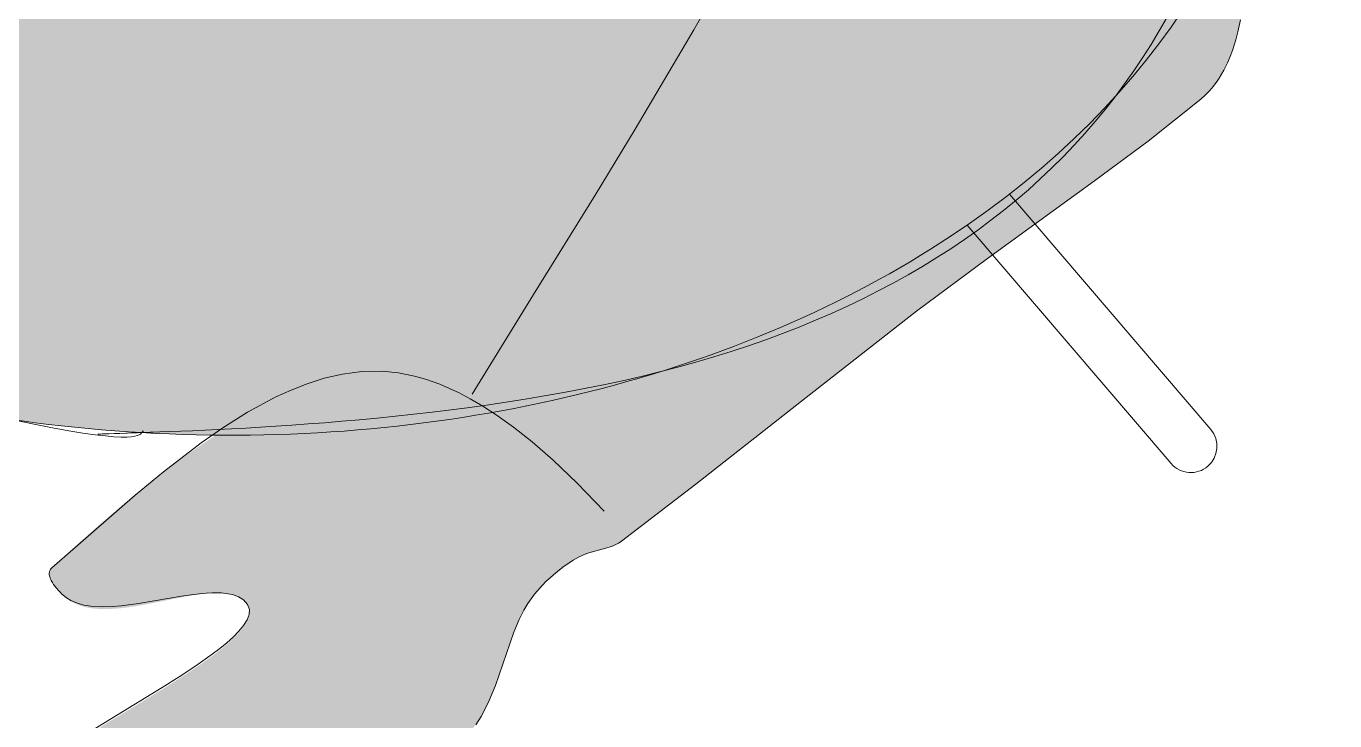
# Model space of a CAD drawing. Header units: millimetres. Extents: x 77031 to 80127, y -3300 to -507.
# Drawn here: x 78653.6 to 78955.8, y -1176 to -1015.6 of the extents above; entities that cross this region are included whole.
import ezdxf

# ---------------------------------------------------------------- set-up
doc = ezdxf.new("R2010")
doc.units = ezdxf.units.MM
doc.header["$MEASUREMENT"] = 0
for name, color, linetype, lineweight in [('FURN-FREE', 1, 'Continuous', 0), ('PRES-FILL', 7, 'Continuous', 0), ('PRES-PEOP', 42, 'Continuous', 0)]:
    doc.layers.add(name, color=color, linetype=linetype, lineweight=lineweight)

# ---------------------------------------------------------------- blocks, each defined once
blk = doc.blocks.new('ANT_1')
at = {"color": 0, "linetype": 'ByBlock', "lineweight": -2}
for p, q in [((200.5110000000132, -183.8859999999918), (249.0679999999993, -236.397999999997)), ((191.070000000007, -191.3759999999966), (240.2560000000085, -244.5679999999966)), ((248.7310000000143, -244.8739999999959), (248.7309999999998, -244.884999999997))]:
    blk.add_line(p, q, dxfattribs=at)
at = {"color": 0, "linetype": 'ByBlock', "lineweight": -2, "extrusion": (0, 0, -1)}
for centre, radius, start, end in [((-244.6581340468256, -240.4625302021193), 6.000000000000006, 137.325825, 227.2958666666667), ((-244.6504633875156, -240.4851204502527), 6.000000000000004, 227.1111666666667, 317.2096027777778)]:
    blk.add_arc(centre, radius, start, end, dxfattribs=at)
for centre, major_axis, ratio, start_param, end_param in [((5.602729983103927, -66.64335468205263), (-249.9564442699204, 4.666472751250897), 0.7200000000000004, 4.7115489922008, 6.283185307179586), ((6.022656809946056, -66.65119433995824), (-253.4356479310827, 4.731426504006852), 0.7101157289572856, 3.141592653589793, 4.71322896856858)]:
    blk.add_ellipse(centre, major_axis=major_axis, ratio=ratio, start_param=start_param, end_param=end_param, dxfattribs=at)
blk = doc.blocks.new('*U8')
h = blk.add_hatch(color=7)
edge = h.paths.add_edge_path()
edge.add_arc((-189.5230698579498, 3.894953851107857), 436.8134136936625, 323.9445916666667, 358.8295111111111)
edge.add_line((247.1991972945702, -5.028036447503837), (248.1122242495871, -5.046691238007043))
edge.add_arc((-201.1721346928384, -2.019808004086372), 449.2945550665205, 359.6139972222223, 394.4989166666667)
edge.add_ellipse((178.438176232969, 231.5083815634425), major_axis=(-9.330090363337066, 20.94804797271574), ratio=0.923917886615076, start_angle=1.272221872585407e-14, end_angle=89.06783611111112)
edge.add_line((158.9346738031754, 223.2300806680287), (158.9509580197946, 223.2407149623905))
edge.add_arc((-738.9849474954876, -123.8838094883686), 962.696383024639, 18.352088268259195, 21.135530555555476, ccw=False)
edge.add_line((174.7483423471526, 179.2264030120568), (174.8475005683345, 179.2592964940268))
edge.add_line((174.8475005683345, 179.2592964940268), (174.7632560480902, 179.1814415873669))
edge.add_arc((-738.9849474954876, -123.8838094883686), 962.696383024639, 12.01740000000001, 18.349268978559394, ccw=False)
edge.add_line((202.6133815910016, 76.55798393368605), (202.613385594364, 76.55796512744564))
edge.add_ellipse((185.3627297544026, 78.62026789307129), major_axis=(-11.42001704835106, 18.85645010637373), ratio=0.7101413615132938, start_angle=130.3415222222222, end_angle=240.9620472222222, ccw=False)
edge.add_line((182.5489720905694, 60.23238496080739), (182.7609163116608, 60.28017894514778))
edge.add_ellipse((-70.28633080801183, 3.22126388597826), major_axis=(259.9547020407177, -4.853131661300898), ratio=0.9615384615384603, start_angle=14.30533888888888, end_angle=36.56680948074337)
edge.add_line((141.2796922553707, 148.2373896328063), (141.2795005683292, 148.2372964940296))
edge.add_line((141.2795005683292, 148.2372964940296), (141.2796552746972, 148.2374394665385))
edge.add_ellipse((-70.28633080801183, 3.22126388597826), major_axis=(259.9547020407177, -4.853131661300898), ratio=0.9615384615384603, start_angle=36.56682350138795, end_angle=90)
edge.add_line((-65.61985805676022, 253.1777081558976), (-65.61938136247136, 253.1770107808406))
edge.add_ellipse((-70.28585411372342, 3.220566510935896), major_axis=(-4.666472751250939, -249.9564442699204), ratio=0.7200000000000003, start_angle=180, end_angle=270.0477989558357)
edge.add_line((-250.2583243620504, 6.371899793577377), (-250.2582958129372, 6.373381804273539))
edge.add_line((-250.2582958129326, 6.37338180426741), (-250.2583502784353, 6.370465271524154))
edge.add_line((-250.2583502784306, 6.370465271527914), (-250.2583243620471, 6.371899793584845))
edge.add_ellipse((-70.29369377162948, 2.800639684093767), major_axis=(-4.731426504006894, -253.4356479310827), ratio=0.7101157289572855, start_angle=269.9522072734702, end_angle=360)
edge.add_line((-75.0251202756358, -250.6350082470017), (-75.02560038452111, -250.6345009173237))
edge.add_ellipse((-70.35912763326951, -0.6780566474044463), major_axis=(259.9547020407177, -4.853131661300898), ratio=0.9615384615384603, start_angle=270, end_angle=346.0807666666667)
edge.add_line((180.8396707460952, -65.5166733845399), (182.3148174292255, -65.89743086454109))
edge.add_ellipse((185.5519017692218, -84.89032965885417), major_axis=(-12.11588146826803, -18.41705503726557), ratio=0.7751110379519798, start_angle=119.0379527777778, end_angle=230.2780611111111, ccw=False)
edge.add_line((203.9136546580635, -84.16156648722244), (203.9136485167455, -84.16158838126285))
edge.add_arc((-731.6230369943639, 178.2582157786674), 971.6445047199426, 335.213116897576, 344.3310916666666, ccw=False)
edge.add_line((150.507241983214, -229.0981570245494), (150.5065005683309, -229.1007035059738))
edge.add_line((150.5065005683309, -229.1007035059738), (150.5061343833809, -229.1005555235752))
edge.add_line((150.5061343833809, -229.1005555235752), (150.5055005683334, -229.0987035059661))
edge.add_line((150.5055005683334, -229.0987035059661), (150.5383184758289, -228.991420954495))
edge.add_ellipse((169.6711985432867, -238.089789751888), major_axis=(19.0190367966044, -9.336634261293675), ratio=0.7660621444968635, start_angle=180.9321638888889, end_angle=270)
edge.add_line((162.5187564786906, -252.6595538665424), (163.6179454810863, -253.1991566765646))
at = {"color": 0}
blk.add_rational_spline([(163.6179454810922, -253.1991566765646), (244.3956380618752, -142.2440036543121), (247.1991972945757, -5.028036447503837), (247.6557107720782, -5.03736384275544), (248.1122242495871, -5.046691238007043), (249.0632559276278, 136.1162228152389), (169.1080861778337, 252.4564290877024), (150.0661567962538, 243.9753090432933), (158.9346738031686, 223.2300806680287), (158.9428159114855, 223.2353978152096), (158.9509580197946, 223.2407149623905), (167.3843117158985, 201.4254568799224), (174.7483423471572, 179.2264030120568), (174.7979214577431, 179.2428497530636), (174.8475005683345, 179.2592964940268), (174.8053783082119, 179.2203690407041), (174.7632560480902, 179.1814415873669), (191.5264878288363, 128.6399398122012), (202.6133815910043, 76.55798393368605), (202.6133835926826, 76.55797453055857), (202.613385594364, 76.55796512744564), (207.6479790385406, 47.05271919768711), (182.5489720905612, 60.23238496080739), (182.6549442011146, 60.25628195298486), (182.7609163116608, 60.28017894514778), (171.0129643532623, 108.169977247002), (141.2796922553753, 148.2373896328063), (141.27959641185, 148.2373430634179), (141.2795005683292, 148.2372964940296), (141.2795779215135, 148.237367980284), (141.2796552746972, 148.2374394665385), (65.21804999950791, 250.7350764623698), (-65.61985805676113, 253.1777081558976), (-65.61961970961556, 253.1773594683618), (-65.61938136247136, 253.1770107808406), (-245.7382225845445, 256.5396752922534), (-250.2583243620475, 6.37189979357936), (-250.2583100890331, 6.372640798945213), (-250.2582958129374, 6.37338180426741), (-250.2583230456842, 6.371923537910334), (-250.2583502784353, 6.370465271524154), (-250.2583373217212, 6.371182532559033), (-250.2583243620475, 6.37189979357936), (-255.1439419148403, -247.2723441011622), (-75.02512027563625, -250.6350082470017), (-75.02536033007846, -250.6347545821627), (-75.02560038452111, -250.6345009173237), (128.3684962364846, -254.4316945140745), (180.8396707460929, -65.51667338452535), (181.5772440876603, -65.70705212453322), (182.3148174292255, -65.89743086454109), (209.2685806552313, -53.96520079176116), (203.9136546580639, -84.16156648722244), (203.9136515874047, -84.16157743423537), (203.9136485167455, -84.16158838126285), (182.9888989878027, -158.7591245014191), (150.5072419832272, -229.0981570245494), (150.5068712757725, -229.0994302652543), (150.5065005683309, -229.1007035059738), (150.5063174758557, -229.1006295147672), (150.5061343833809, -229.1005555235752), (150.5058174758569, -229.0996295147634), (150.5055005683334, -229.0987035059661), (150.5219095220809, -229.0450622302305), (150.5383184758289, -228.991420954495), (143.8066565910931, -243.4735979856341), (162.518756478697, -252.659553866557), (163.0683509798882, -252.929355271539), (163.6179454810922, -253.1991566765646)], [1, 0.954018458761833, 1, 1, 1, 0.954018458761833, 1, 0.7128353987122346, 1, 1, 1, 0.9997050096312174, 1, 1, 1, 1, 1, 0.9984737766805626, 1, 1, 1, 0.5691322564512941, 1, 1, 1, 0.9811892478442809, 1, 1, 1, 1, 1, 0.8932412642455915, 1, 1, 1, 0.7068117680607829, 1, 0.9999999999957255, 1, 1, 1, 0.999999999995883, 1, 0.7068118065158087, 1, 1, 1, 0.7875766260787885, 1, 1, 1, 0.5646781698281227, 1, 1, 1, 0.9968360298930732, 1, 1, 1, 1, 1, 1, 1, 1, 1, 0.7128353987122346, 1, 1, 1], degree=2, knots=[0, 0, 0, 0.03448275862068965, 0.03448275862068965, 0.06896551724137931, 0.06896551724137931, 0.1034482758620689, 0.1034482758620689, 0.1379310344827586, 0.1379310344827586, 0.1724137931034482, 0.1724137931034482, 0.2068965517241378, 0.2068965517241378, 0.2241379310344826, 0.2241379310344826, 0.2413793103448275, 0.2413793103448275, 0.2758620689655172, 0.2758620689655172, 0.3103448275862069, 0.3103448275862069, 0.3448275862068964, 0.3448275862068964, 0.3793103448275861, 0.3793103448275861, 0.4137931034482755, 0.4137931034482755, 0.4310344827586206, 0.4310344827586206, 0.4482758620689654, 0.4482758620689654, 0.4827586206896549, 0.4827586206896549, 0.5172413793103448, 0.5172413793103448, 0.5517241379310345, 0.5517241379310345, 0.5862068965517239, 0.5862068965517239, 0.6206896551724138, 0.6206896551724138, 0.6551724137931033, 0.6551724137931033, 0.6896551724137929, 0.6896551724137929, 0.7241379310344825, 0.7241379310344825, 0.7586206896551724, 0.7586206896551724, 0.7931034482758622, 0.7931034482758622, 0.8275862068965517, 0.8275862068965517, 0.8620689655172412, 0.8620689655172412, 0.8965517241379309, 0.8965517241379309, 0.9051724137931034, 0.9051724137931034, 0.9137931034482757, 0.9137931034482757, 0.9224137931034483, 0.9224137931034483, 0.9310344827586206, 0.9310344827586206, 0.9655172413793103, 0.9655172413793103, 1, 1, 1], dxfattribs=at)
at = {"color": 0, "linetype": 'Continuous', "lineweight": 0, "rotation": 270}
blk.add_blockref('ANT_1', (-3.64249943167124, 8.823296494039823), dxfattribs=at)
blk = doc.blocks.new('SERIES 7_1')
at = {"color": 0, "linetype": 'Continuous', "lineweight": 0, "rotation": 89.99999999999997}
blk.add_blockref('*U8', (-5.046691238021594, -248.1122242495944), dxfattribs=at)
blk = doc.blocks.new('*U31')
at = {"layer": 'PRES-FILL', "linetype": 'ByBlock', "lineweight": -2, "extrusion": (0, 0, -1)}
h = blk.add_hatch(color=0, dxfattribs=at)
edge = h.paths.add_edge_path(flags=16)
edge.add_spline(control_points=[(87.07831214768521, -291.0744552105898), (88.89239608467324, -288.4548494400951), (89.3868450083537, -283.2889002702723), (89.49025166836509, -277.403629799308)], knot_values=[0, 0, 0, 0, 1, 1, 1, 1], degree=3, periodic=0)
edge.add_spline(control_points=[(89.49025166836509, -277.403629799308), (94.07544578356465, -264.2978469137597), (102.2647964179196, -248.1244687475628), (94.97166972405103, -247.5728208029323), (87.95137615259591, -247.0418098000373), (89.72454525633657, -264.0690811901804), (89.49025166836509, -277.403629799308)], knot_values=[0, 0, 0, 0, 0.5095306753181346, 0.5095306753181346, 0.5095306753181346, 1, 1, 1, 1], degree=3, periodic=0)
edge.add_spline(control_points=[(89.49025166836509, -277.403629799308), (87.52906642853486, -283.0092524418214), (86.22724547801045, -288.0536722698598), (87.07831214768521, -291.0744552105898)], knot_values=[0, 0, 0, 0, 1, 1, 1, 1], degree=3, periodic=0)
edge.add_spline(control_points=[(87.07831214768521, -291.0744552105898), (85.95999222934915, -292.6893514408366), (84.34017201391543, -293.3365619410179), (82.00130538464873, -292.588061009963), (63.59383381524094, -286.6971694839449), (44.8586623232768, -280.6748171648869), (26.44999149456999, -274.1039725800074), (3.9773302364556, -266.0825154139529), (-18.35495155215904, -258.1142490278435), (-40.76494914465002, -249.8098054022048), (-62.09082103253604, -241.9071048271653), (-84.02545566086337, -234.3002088238281), (-102.0363383753865, -220.28688754615), (-117.448824006904, -208.2952424799223), (-129.9151441368886, -193.224161107144), (-142.6432244094103, -178.5923170648239), (-163.0005941388154, -155.1900558744019), (-182.8546414146549, -131.3060623629281), (-203.2343677893878, -107.9247166534042), (-213.1979345754808, -96.49367016923497), (-224.2374659782072, -86.03110257819208), (-234.3364193446832, -74.70105654422514), (-246.7178919629878, -60.8102453242609), (-254.7748833752048, -44.37492258180282), (-259.7027346674222, -25.00474835188652), (-268.8092894337969, 10.790883861162), (-269.3557246566997, 46.90065336134285), (-252.6851600430309, 77.86553913386888), (-241.2536237630775, 99.09914599225158), (-227.3397290833309, 117.7993371364064), (-211.9662182720858, 135.6688070436066), (-198.2174307193054, 151.649772514349), (-184.4468728898428, 167.5986870604975), (-170.5998475073648, 183.4938566907585), (-153.8705150601891, 202.6976618188055), (-137.0851828110681, 221.9010084819674), (-119.849793029447, 240.5959913312399), (-106.8232585273508, 254.7256885524985), (-88.38601897299668, 262.3861756959013), (-71.0711607723133, 271.4910562303339), (-49.31172820178472, 282.9330808634113), (-28.25311481853714, 292.6512301065959), (-3.265834411584365, 297.327335357113), (21.50146026010043, 301.9622726039379), (44.73838342506497, 298.5593976669188), (68.35236469291704, 290.7234910957413), (91.13489496557304, 283.1634876956668), (111.8712580557258, 273.757788462317), (130.4584782136226, 259.7759117501701), (157.4580053185855, 239.466039910214), (182.7918153615101, 217.5136692575397), (207.6003872518704, 194.901925592887), (226.2076064090579, 177.9423975816535), (243.9963418850166, 159.9594654293614), (260.3465887235943, 140.7443127179795), (265.369662271456, 134.841091423732), (270.063062016452, 127.4894450132924), (269.8281436665493, 119.5425549638967), (269.0001458406332, 91.53279035793093), (265.0361819725294, 65.12352676319279), (263.161836492407, 37.95410509096837), (261.184343751047, 9.289520726677438), (260.2340487209294, -19.5611151615376), (257.9202655614936, -48.25189084417798), (257.6397211215444, -51.73062547016161), (254.9934591089623, -54.59069810862275), (254.1837163049422, -58.03427320504125), (253.3515663618091, -61.57313863996387), (253.2291796872669, -65.17489315882995), (253.4760670081814, -68.77246832677338), (254.4084206014304, -82.3584723509266), (267.5626279749195, -92.20125338997605), (268.180903153152, -106.6588880038908), (268.981759190312, -125.38596030396), (262.4752963331994, -142.6908594273555), (255.5529541847282, -157.7631315541876), (248.2408484707266, -173.68405033819), (230.6169023986076, -188.9544215020214), (215.0945164613659, -195.908435616213), (194.6235048089657, -205.0794293369763), (227.5421476998163, -119.8030906882996), (210.4050449187998, -122.7259414140281), (200.6489644700778, -124.3899080240444), (194.8665631468102, -152.8433226549969), (181.9270150395459, -153.2528445356438), (179.8478432335687, -153.3186479424257), (175.6591534204636, -153.3011556875717), (175.5916423200324, -151.0476115536367), (174.6981617055571, -121.2229162775329), (175.90425054972, -84.15658467014873), (191.9475750213969, -63.78702212475764), (196.1806730425669, -58.4124281586046), (202.3631110610004, -54.47162794200267), (209.6942834992296, -51.72211669212993)], knot_values=[0, 0, 0, 0, 0.004098381531734696, 0.004098381531734696, 0.004098381531734696, 0.03635368013720219, 0.03635368013720219, 0.03635368013720219, 0.07572982011414187, 0.07572982011414187, 0.07572982011414187, 0.1132010653974124, 0.1132010653974124, 0.1132010653974124, 0.14526640270913, 0.14526640270913, 0.14526640270913, 0.1965519000639748, 0.1965519000639748, 0.1965519000639748, 0.2216251747810174, 0.2216251747810174, 0.2216251747810174, 0.25236539637566, 0.25236539637566, 0.25236539637566, 0.3091726121130702, 0.3091726121130702, 0.3091726121130702, 0.3481271264153437, 0.3481271264153437, 0.3481271264153437, 0.3829647993414165, 0.3829647993414165, 0.3829647993414165, 0.4250540564899624, 0.4250540564899624, 0.4250540564899624, 0.4568651827461615, 0.4568651827461615, 0.4568651827461615, 0.4968419500255261, 0.4968419500255261, 0.4968419500255261, 0.5364667654958765, 0.5364667654958765, 0.5364667654958765, 0.5746963866582342, 0.5746963866582342, 0.5746963866582342, 0.630228181300859, 0.630228181300859, 0.630228181300859, 0.6718787961638446, 0.6718787961638446, 0.6718787961638446, 0.6846745725113127, 0.6846745725113127, 0.6846745725113127, 0.7297748169105458, 0.7297748169105458, 0.7297748169105458, 0.7773569765908894, 0.7773569765908894, 0.7773569765908894, 0.78312627708974, 0.78312627708974, 0.78312627708974, 0.7890552252170661, 0.7890552252170661, 0.7890552252170661, 0.8114455046014806, 0.8114455046014806, 0.8114455046014806, 0.8404477855449914, 0.8404477855449914, 0.8404477855449914, 0.8710830444871903, 0.8710830444871903, 0.8710830444871903, 0.9114849997865957, 0.9114849997865957, 0.9114849997865957, 0.9344856628054873, 0.9344856628054873, 0.9344856628054873, 0.9381814897131244, 0.9381814897131244, 0.9381814897131244, 0.9870941822375215, 0.9870941822375215, 0.9870941822375215, 1, 1, 1, 1], degree=3, periodic=0)
edge.add_line((209.6942834992296, -51.72211669212993), (193.9554313921108, -0.0241649686722667))
edge.add_spline(control_points=[(193.9554313921108, -0.0241649686722667), (187.0334699935411, 22.71264097993844), (179.5682325627859, 45.27655141682044), (171.5461613383741, 67.66414764718502), (163.0286974002884, 91.4342611524844), (139.5974247022968, 107.5570674201954), (118.727084608603, 121.898021075016), (107.4085535302656, 129.6754951798357), (96.13803730566724, 136.5337036815545), (80.50538087006862, 136.889317852736), (68.37265735135588, 137.1653149897029), (58.48686090826959, 133.788806689874), (50.14550819516444, 127.2132180820699)], knot_values=[0, 0, 0, 0, 0.3242048070790112, 0.3242048070790112, 0.3242048070790112, 0.6684304659642469, 0.6684304659642469, 0.6684304659642469, 0.8551130404015013, 0.8551130404015013, 0.8551130404015013, 1, 1, 1, 1], degree=3, periodic=0)
edge.add_line((50.14550819516444, 127.2132180820699), (43.44551937063807, 121.931536357064))
edge.add_spline(control_points=[(43.44551937063807, 121.931536357064), (52.97537610727159, 111.9743174005489), (61.70828375140263, 101.2227619635232), (66.21967390883947, 86.38209284510958), (72.00109886936116, 67.36351722243853), (70.56204819517006, 51.92159684377839), (65.78859446715069, 32.36011425747711), (60.91834914836363, 12.4019823846611), (52.41068678936426, -3.899051625005086), (40.46282677565614, -16.59624482723302), (29.76929379776266, -27.9604434435023), (15.70692158864404, -35.86571801295941), (-4.085994196801039, -37.78828460553632), (-21.39602580967767, -39.46967853733076), (-32.80868237360846, -32.61645050876541), (-46.03115763618553, -27.68787525540392), (-56.1175780057456, -23.92824017645034), (-63.95629683329025, -4.318340353158419), (-73.36998533715814, -9.364488506849739), (-78.17783261312434, -11.94170461558679), (-80.01234252599534, -18.3945593916651), (-82.95708621914673, -23.17112827469828), (-90.37560748166288, -35.2044600390218), (-104.8919222977493, -43.48754374749842), (-103.9488796295482, -59.94721314539493), (-102.631669643808, -82.93752061140549), (-81.87161202239076, -92.77921701142623), (-71.7937421127499, -109.5896862432128), (-62.75094410458405, -124.6735957450292), (-56.88481326244073, -143.0784906290792), (-45.7438668603354, -155.8284881344516), (-27.61782189122459, -176.5724195560542), (8.658404096138838, -176.64672940132), (33.86351756973454, -189.27100827291), (57.29500610367541, -201.0069461387902), (80.00715993152699, -218.5647198101942), (102.9092625649428, -230.2106602261847), (126.4267073182564, -242.1695080541467), (170.3451343521447, -203.4649171256533), (183.9370973615805, -215.0859390001569), (185.4372476237404, -216.3685557200151), (186.1864357418381, -221.3471233283854), (185.6590915353518, -224.0190201072401), (183.9894642690488, -232.4785265553292), (161.5987339165076, -243.6861511579482), (165.3047475051135, -244.3993410344556), (170.2820739891904, -245.3571839500946), (189.8162513641655, -233.9521160573786), (202.0941385273327, -232.4393783165142), (206.9790718614022, -231.8375139307318), (219.157662397447, -228.4554485970802), (217.4211306994621, -233.8441241849796), (214.2524660099953, -243.6768880085583), (208.3265807279386, -250.789508595677), (201.6973211799923, -257.114315722567), (184.8370183136867, -273.2002998294483), (168.616999719794, -289.941646781539), (141.3669247969519, -295.3527005507058), (121.8067194644391, -299.2367751116544), (104.2733657352583, -296.6543974041779), (90.1164381689814, -293.8974959615152), (88.4524282129496, -293.5734488526214), (87.5004884775044, -292.5729312999538), (87.07831214768521, -291.0744552105898)], knot_values=[0, 0, 0, 0, 0.0445675321191511, 0.0445675321191511, 0.0445675321191511, 0.1016815997639398, 0.1016815997639398, 0.1016815997639398, 0.1599537725823565, 0.1599537725823565, 0.1599537725823565, 0.2121083342373425, 0.2121083342373425, 0.2121083342373425, 0.2577204674264914, 0.2577204674264914, 0.2577204674264914, 0.2925144935189276, 0.2925144935189276, 0.2925144935189276, 0.3102848248294786, 0.3102848248294786, 0.3102848248294786, 0.3550525854241348, 0.3550525854241348, 0.3550525854241348, 0.4175826737119677, 0.4175826737119677, 0.4175826737119677, 0.4736904586800346, 0.4736904586800346, 0.4736904586800346, 0.5649764407445235, 0.5649764407445235, 0.5649764407445235, 0.6498388415546573, 0.6498388415546573, 0.6498388415546573, 0.7369813565731338, 0.7369813565731338, 0.7369813565731338, 0.746599309966639, 0.746599309966639, 0.746599309966639, 0.7770507628045908, 0.7770507628045908, 0.7770507628045908, 0.817948298408715, 0.817948298408715, 0.817948298408715, 0.8342199689575515, 0.8342199689575515, 0.8342199689575515, 0.8639110295738617, 0.8639110295738617, 0.8639110295738617, 0.9394247835290591, 0.9394247835290591, 0.9394247835290591, 0.9936288375354178, 0.9936288375354178, 0.9936288375354178, 1, 1, 1, 1], degree=3, periodic=0)
at = {"layer": 'PRES-PEOP', "color": 0, "linetype": 'ByBlock', "lineweight": -2, "extrusion": (0, 0, -1), "flags": 128}
for points in [[(250.0909720860436, -46.66407326137414), (241.0997422572545, -47.08284433815425), (233.4888562423512, -47.75845148739609), (227.0743410979703, -48.61745752840216), (221.6818334456402, -49.59501629177248), (217.1538188858685, -50.63732858122239), (213.3522378069538, -51.70184425009211), (210.1584884704062, -52.75631798080576), (207.4720734470684, -53.77737236740359), (203.0303050238726, -55.7958331584523), (199.9301959301665, -57.51241180420038), (197.743304806143, -58.91908382373367), (194.6972450497124, -61.22851791949506), (191.9475750213969, -63.78702212475764), (188.8824407672946, -67.38823598275485), (186.3795288098554, -71.12328890172648), (184.3371179698443, -74.91666410335165), (182.6717268655266, -78.70986622611235), (181.3148627288829, -82.45813382055348), (180.2103474212563, -86.12775579129084), (178.5374528255124, -93.37169395571982), (177.4518558900672, -100.0468448263928), (176.7514307355887, -106.1016383823226), (175.9843713139271, -117.0673089100819), (175.703635750644, -125.503742968649), (175.5916423200324, -151.0476115536367), (175.6042954670484, -151.2731186047822), (175.6399966535537, -151.4777053629223), (175.695489328129, -151.6632642330806), (175.7678741373602, -151.8315172884395), (175.8545730188489, -151.9840316130576), (175.9532967590349, -152.1222332597681), (176.0620156889199, -152.247419948646), (176.3066082022342, -152.4665595288316), (176.5727389222229, -152.6453115732875), (176.8507200871682, -152.7907991667744), (177.13316292542, -152.9089027314476), (177.4145086023273, -153.0044766093924), (177.6906490573456, -153.0815278326409), (178.2337327547648, -153.195718826224), (178.727481472888, -153.2662440584681), (179.166543882413, -153.3079747181837), (179.9325203304979, -153.342532679846), (180.4891697738494, -153.3418965823221), (180.8877485884368, -153.3296076749102), (181.1723017021868, -153.3150652436452), (181.5704068335908, -153.2866680547158), (181.9270150395459, -153.2528445356438), (183.0373210115649, -153.0573009991858), (184.0861929549792, -152.7301334616859), (185.078392974443, -152.2922032358183), (186.0182507118225, -151.7619376066359), (186.9097041944042, -151.1555838303102), (188.5871425162331, -149.7458227877723), (190.105230007568, -148.1779012905827), (191.4856678188953, -146.5270512837742), (192.746474019892, -144.8496362937658), (195.037076159424, -141.4599827065686), (198.8818486751334, -135.2210818403837), (200.2925759745413, -132.9374743853696), (201.5219425579635, -131.0257226336689), (202.5977474636311, -129.4464065310603), (203.5418081412136, -128.1543629624794), (204.3717262839491, -127.1048803460944), (205.8372597244452, -125.4813952332406), (206.9513345386877, -124.4688596307606), (207.7974818845178, -123.8399902498422), (209.0870154599979, -123.1292120160942), (210.4050449187998, -122.7259414140281), (211.8266482056497, -122.7025513607805), (212.9430535823121, -123.1482292523142), (213.796406673122, -123.9898677662204), (214.4240249806535, -125.1629325509275), (214.8589014992976, -126.6105628328514), (215.1301584683242, -128.2827612034598), (215.263456050161, -130.1356640229569), (215.2813602692913, -132.1308846837856), (215.2036741384072, -134.2349227082668), (215.0477355274706, -136.4186323185349), (214.5501762967615, -141.0022295853632), (213.8933670974729, -145.6435209772026), (213.1544849982092, -150.2181931265877), (210.0135855484768, -168.0627799309223)], [(267.4598670843916, -101.5492990342609), (266.8383030710247, -99.34986719546578), (266.1196876156901, -97.34391208424495), (265.345084133085, -95.50591518941656), (263.6890029354254, -92.14943566999864), (257.2634005083964, -80.79957749450114), (255.8837768421581, -77.92274201634427), (255.0018938683206, -75.72134811607248), (254.4475591076771, -74.03812041243509), (253.8197770581828, -71.45022352335945), (253.4760670081814, -68.77246832677338), (253.4015015383266, -67.42152075772901), (253.3677726275346, -66.24010091745004), (253.3645981609734, -65.20731668068765), (253.4237938388251, -63.40324526032055), (253.5271530514074, -62.05395045371552), (253.6405736522574, -61.04465492755116), (253.8725011535425, -59.53585277857928), (254.1837163049422, -58.03427320504125), (254.3560411555663, -57.3961590169929), (254.5512133457887, -56.80854355158954), (254.9868865142926, -55.72939705003955), (256.7861976812565, -52.06042946762318), (257.188076428065, -51.13715222261817), (257.4487262695038, -50.43517440731375), (257.6149133061772, -49.9015408980631), (257.8075533237934, -49.08690910297446), (257.8747412918165, -48.67218513807165), (257.9202655614936, -48.25189084417798), (259.4372917862638, -26.70954765083297), (261.2444418074883, 5.645444268389838), (263.161836492407, 37.95410509096837), (264.8599891598788, 58.25439191249461), (267.7937682708216, 88.67089751811727), (269.0192359223292, 104.0149670068495), (269.8281436665493, 119.5425549638967), (269.8216771700754, 121.0155758899782), (269.7156613468032, 122.3842369936756), (269.5335224101436, 123.6555613357486), (269.2942412503617, 124.8362464028323), (269.0131503130906, 125.9326401022336), (268.3491521170072, 127.9588411578443), (267.635237464543, 129.697523990435), (266.9202312804628, 131.1904385981179), (266.2331006035747, 132.473485748349), (264.9119178905166, 134.6628333148255), (263.8388088866632, 136.254804531527), (262.130685956552, 138.555813722538)], [(209.6942834992296, -51.72211669212993), (201.8248574456666, -25.8731408304011), (193.9554313921108, -0.0241649686722667), (188.6888408994928, 16.96934006478114), (180.4210317078105, 42.32068679472286), (176.0711196180491, 54.98223683094693)]]:
    blk.add_lwpolyline(points, dxfattribs=at)
blk = doc.blocks.new('ANT_11')
at = {"color": 0, "linetype": 'ByBlock', "lineweight": -2}
for p, q in [((200.5110000000132, -183.8859999999918), (249.0679999999993, -236.397999999997)), ((191.070000000007, -191.3759999999966), (240.2560000000085, -244.5679999999966)), ((248.7310000000143, -244.8739999999959), (248.7309999999998, -244.884999999997))]:
    blk.add_line(p, q, dxfattribs=at)
at = {"color": 0, "linetype": 'ByBlock', "lineweight": -2, "extrusion": (0, 0, -1)}
for centre, radius, start, end in [((-244.6581340468256, -240.4625302021193), 6.000000000000006, 137.325825, 227.2958666666667), ((-244.6504633875156, -240.4851204502527), 6.000000000000004, 227.1111666666667, 317.2096027777778)]:
    blk.add_arc(centre, radius, start, end, dxfattribs=at)
for centre, major_axis, ratio, start_param, end_param in [((5.602729983103927, -66.64335468205263), (-249.9564442699204, 4.666472751250897), 0.7200000000000003, 4.7115489922008, 6.283185307179586), ((6.022656809946056, -66.65119433995824), (-253.4356479310827, 4.731426504006852), 0.7101157289572855, 3.141592653589793, 4.71322896856858)]:
    blk.add_ellipse(centre, major_axis=major_axis, ratio=ratio, start_param=start_param, end_param=end_param, dxfattribs=at)
blk = doc.blocks.new('*U42')
h = blk.add_hatch(color=7)
edge = h.paths.add_edge_path()
edge.add_arc((-189.5230698579498, 3.894953851107857), 436.8134136936625, 323.9445916666667, 358.8295111111111)
edge.add_line((247.1991972945702, -5.028036447503837), (248.1122242495871, -5.046691238007043))
edge.add_arc((-201.1721346928384, -2.019808004086372), 449.2945550665205, 359.6139972222223, 394.4989166666667)
edge.add_ellipse((178.438176232969, 231.5083815634425), major_axis=(-9.330090363337066, 20.94804797271574), ratio=0.923917886615076, start_angle=1.272221872585407e-14, end_angle=89.06783611111112)
edge.add_line((158.9346738031754, 223.2300806680287), (158.9509580197946, 223.2407149623905))
edge.add_arc((-738.9849474954876, -123.8838094883686), 962.6963830246389, 18.352088268259195, 21.135530555555476, ccw=False)
edge.add_line((174.7483423471526, 179.2264030120568), (174.8475005683345, 179.2592964940268))
edge.add_line((174.8475005683345, 179.2592964940268), (174.7632560480902, 179.1814415873669))
edge.add_arc((-738.9849474954876, -123.8838094883686), 962.6963830246389, 12.01740000000001, 18.349268978559394, ccw=False)
edge.add_line((202.6133815910016, 76.55798393368605), (202.613385594364, 76.55796512744564))
edge.add_ellipse((185.3627297544026, 78.62026789307129), major_axis=(-11.42001704835106, 18.85645010637373), ratio=0.7101413615132938, start_angle=130.3415222222222, end_angle=240.9620472222222, ccw=False)
edge.add_line((182.5489720905694, 60.23238496080739), (182.7609163116608, 60.28017894514778))
edge.add_ellipse((-70.28633080801183, 3.22126388597826), major_axis=(259.9547020407177, -4.853131661300898), ratio=0.9615384615384603, start_angle=14.30533888888888, end_angle=36.56680948074337)
edge.add_line((141.2796922553707, 148.2373896328063), (141.2795005683292, 148.2372964940296))
edge.add_line((141.2795005683292, 148.2372964940296), (141.2796552746972, 148.2374394665385))
edge.add_ellipse((-70.28633080801183, 3.22126388597826), major_axis=(259.9547020407177, -4.853131661300898), ratio=0.9615384615384603, start_angle=36.56682350138795, end_angle=90)
edge.add_line((-65.61985805676022, 253.1777081558976), (-65.61938136247136, 253.1770107808406))
edge.add_ellipse((-70.28585411372342, 3.220566510935896), major_axis=(-4.666472751250939, -249.9564442699204), ratio=0.7200000000000002, start_angle=180, end_angle=270.0477989558357)
edge.add_line((-250.2583243620504, 6.371899793577377), (-250.2582958129371, 6.373381804273539))
edge.add_line((-250.2582958129326, 6.37338180426741), (-250.2583502784353, 6.370465271524154))
edge.add_line((-250.2583502784306, 6.370465271527914), (-250.2583243620471, 6.371899793584845))
edge.add_ellipse((-70.29369377162948, 2.800639684093767), major_axis=(-4.731426504006894, -253.4356479310827), ratio=0.7101157289572854, start_angle=269.9522072734702, end_angle=360)
edge.add_line((-75.0251202756358, -250.6350082470017), (-75.02560038452111, -250.6345009173237))
edge.add_ellipse((-70.35912763326951, -0.6780566474044463), major_axis=(259.9547020407177, -4.853131661300898), ratio=0.9615384615384603, start_angle=270, end_angle=346.0807666666667)
edge.add_line((180.8396707460952, -65.5166733845399), (182.3148174292255, -65.89743086454109))
edge.add_ellipse((185.5519017692218, -84.89032965885417), major_axis=(-12.11588146826803, -18.41705503726557), ratio=0.7751110379519798, start_angle=119.0379527777778, end_angle=230.2780611111111, ccw=False)
edge.add_line((203.9136546580635, -84.16156648722244), (203.9136485167455, -84.16158838126285))
edge.add_arc((-731.6230369943639, 178.2582157786674), 971.6445047199426, 335.213116897576, 344.3310916666666, ccw=False)
edge.add_line((150.507241983214, -229.0981570245494), (150.5065005683309, -229.1007035059738))
edge.add_line((150.5065005683309, -229.1007035059738), (150.5061343833809, -229.1005555235752))
edge.add_line((150.5061343833809, -229.1005555235752), (150.5055005683334, -229.0987035059661))
edge.add_line((150.5055005683334, -229.0987035059661), (150.5383184758289, -228.991420954495))
edge.add_ellipse((169.6711985432867, -238.089789751888), major_axis=(19.0190367966044, -9.336634261293675), ratio=0.7660621444968635, start_angle=180.9321638888889, end_angle=270)
edge.add_line((162.5187564786906, -252.6595538665424), (163.6179454810863, -253.1991566765646))
at = {"color": 0}
blk.add_rational_spline([(163.6179454810922, -253.1991566765646), (244.3956380618752, -142.2440036543121), (247.1991972945757, -5.028036447503837), (247.6557107720782, -5.03736384275544), (248.1122242495871, -5.046691238007043), (249.0632559276278, 136.1162228152389), (169.1080861778337, 252.4564290877024), (150.0661567962538, 243.9753090432933), (158.9346738031686, 223.2300806680287), (158.9428159114855, 223.2353978152096), (158.9509580197946, 223.2407149623905), (167.3843117158981, 201.4254568799224), (174.7483423471572, 179.2264030120568), (174.7979214577431, 179.2428497530636), (174.8475005683345, 179.2592964940268), (174.8053783082119, 179.2203690407041), (174.7632560480902, 179.1814415873669), (191.5264878288358, 128.6399398122012), (202.6133815910039, 76.55798393368605), (202.6133835926826, 76.55797453055857), (202.613385594364, 76.55796512744564), (207.6479790385406, 47.05271919768711), (182.5489720905612, 60.23238496080739), (182.6549442011146, 60.25628195298486), (182.7609163116608, 60.28017894514778), (171.0129643532623, 108.169977247002), (141.2796922553753, 148.2373896328063), (141.27959641185, 148.2373430634179), (141.2795005683292, 148.2372964940296), (141.2795779215135, 148.237367980284), (141.2796552746972, 148.2374394665385), (65.21804999950791, 250.7350764623698), (-65.61985805676113, 253.1777081558976), (-65.61961970961556, 253.1773594683618), (-65.61938136247136, 253.1770107808406), (-245.7382225845443, 256.5396752922534), (-250.2583243620475, 6.37189979357936), (-250.2583100890331, 6.372640798945213), (-250.2582958129374, 6.37338180426741), (-250.2583230456842, 6.371923537910334), (-250.2583502784353, 6.370465271524154), (-250.2583373217212, 6.371182532559033), (-250.2583243620475, 6.37189979357936), (-255.1439419148403, -247.2723441011622), (-75.02512027563625, -250.6350082470017), (-75.02536033007846, -250.6347545821627), (-75.02560038452111, -250.6345009173237), (128.3684962364846, -254.4316945140745), (180.8396707460929, -65.51667338452535), (181.5772440876603, -65.70705212453322), (182.3148174292255, -65.89743086454109), (209.2685806552313, -53.96520079176116), (203.9136546580639, -84.16156648722244), (203.9136515874047, -84.16157743423537), (203.9136485167455, -84.16158838126285), (182.9888989878027, -158.7591245014191), (150.5072419832272, -229.0981570245494), (150.5068712757725, -229.0994302652543), (150.5065005683309, -229.1007035059738), (150.5063174758557, -229.1006295147672), (150.5061343833809, -229.1005555235752), (150.5058174758569, -229.0996295147634), (150.5055005683334, -229.0987035059661), (150.5219095220809, -229.0450622302305), (150.5383184758289, -228.991420954495), (143.8066565910931, -243.4735979856341), (162.518756478697, -252.659553866557), (163.0683509798882, -252.929355271539), (163.6179454810922, -253.1991566765646)], [1, 0.954018458761833, 1, 1, 1, 0.954018458761833, 1, 0.7128353987122346, 1, 1, 1, 0.9997050096312174, 1, 1, 1, 1, 1, 0.9984737766805626, 1, 1, 1, 0.5691322564512941, 1, 1, 1, 0.9811892478442809, 1, 1, 1, 1, 1, 0.8932412642455915, 1, 1, 1, 0.7068117680607829, 1, 0.9999999999957255, 1, 1, 1, 0.999999999995883, 1, 0.7068118065158087, 1, 1, 1, 0.7875766260787885, 1, 1, 1, 0.5646781698281227, 1, 1, 1, 0.9968360298930732, 1, 1, 1, 1, 1, 1, 1, 1, 1, 0.7128353987122346, 1, 1, 1], degree=2, knots=[0, 0, 0, 0.03448275862068965, 0.03448275862068965, 0.06896551724137931, 0.06896551724137931, 0.1034482758620689, 0.1034482758620689, 0.1379310344827586, 0.1379310344827586, 0.1724137931034482, 0.1724137931034482, 0.2068965517241378, 0.2068965517241378, 0.2241379310344826, 0.2241379310344826, 0.2413793103448275, 0.2413793103448275, 0.2758620689655172, 0.2758620689655172, 0.3103448275862069, 0.3103448275862069, 0.3448275862068964, 0.3448275862068964, 0.3793103448275861, 0.3793103448275861, 0.4137931034482755, 0.4137931034482755, 0.4310344827586206, 0.4310344827586206, 0.4482758620689654, 0.4482758620689654, 0.4827586206896549, 0.4827586206896549, 0.5172413793103448, 0.5172413793103448, 0.5517241379310345, 0.5517241379310345, 0.5862068965517239, 0.5862068965517239, 0.6206896551724138, 0.6206896551724138, 0.6551724137931033, 0.6551724137931033, 0.6896551724137929, 0.6896551724137929, 0.7241379310344825, 0.7241379310344825, 0.7586206896551724, 0.7586206896551724, 0.7931034482758622, 0.7931034482758622, 0.8275862068965517, 0.8275862068965517, 0.8620689655172412, 0.8620689655172412, 0.8965517241379309, 0.8965517241379309, 0.9051724137931034, 0.9051724137931034, 0.9137931034482757, 0.9137931034482757, 0.9224137931034483, 0.9224137931034483, 0.9310344827586206, 0.9310344827586206, 0.9655172413793103, 0.9655172413793103, 1, 1, 1], dxfattribs=at)
at = {"color": 0, "linetype": 'Continuous', "lineweight": 0, "rotation": 270}
blk.add_blockref('ANT_11', (-3.64249943167124, 8.823296494039823), dxfattribs=at)
blk = doc.blocks.new('SERIES 7_11')
at = {"color": 0, "linetype": 'Continuous', "lineweight": 0, "rotation": 89.99999999999997}
blk.add_blockref('*U42', (-5.046691238021594, -248.1122242495944), dxfattribs=at)
blk = doc.blocks.new('*U65')
at = {"layer": 'PRES-FILL', "linetype": 'ByBlock', "lineweight": -2, "extrusion": (0, 0, -1)}
h = blk.add_hatch(color=0, dxfattribs=at)
edge = h.paths.add_edge_path(flags=16)
edge.add_spline(control_points=[(87.07831214768521, -291.0744552105898), (88.89239608467324, -288.4548494400951), (89.3868450083537, -283.2889002702723), (89.49025166836509, -277.403629799308)], knot_values=[0, 0, 0, 0, 1, 1, 1, 1], degree=3, periodic=0)
edge.add_spline(control_points=[(89.49025166836509, -277.403629799308), (94.07544578356465, -264.2978469137597), (102.2647964179196, -248.1244687475628), (94.97166972405103, -247.5728208029323), (87.95137615259591, -247.0418098000373), (89.72454525633657, -264.0690811901804), (89.49025166836509, -277.403629799308)], knot_values=[0, 0, 0, 0, 0.5095306753181346, 0.5095306753181346, 0.5095306753181346, 1, 1, 1, 1], degree=3, periodic=0)
edge.add_spline(control_points=[(89.49025166836509, -277.403629799308), (87.52906642853486, -283.0092524418214), (86.22724547801045, -288.0536722698598), (87.07831214768521, -291.0744552105898)], knot_values=[0, 0, 0, 0, 1, 1, 1, 1], degree=3, periodic=0)
edge.add_spline(control_points=[(87.07831214768521, -291.0744552105898), (85.95999222934915, -292.6893514408366), (84.34017201391543, -293.3365619410179), (82.00130538464873, -292.588061009963), (63.59383381524094, -286.6971694839449), (44.8586623232768, -280.6748171648869), (26.44999149456999, -274.1039725800074), (3.9773302364556, -266.0825154139529), (-18.35495155215904, -258.1142490278435), (-40.76494914465002, -249.8098054022048), (-62.09082103253604, -241.9071048271653), (-84.02545566086337, -234.3002088238281), (-102.0363383753865, -220.28688754615), (-117.448824006904, -208.2952424799223), (-129.9151441368886, -193.224161107144), (-142.6432244094103, -178.5923170648239), (-163.0005941388154, -155.1900558744019), (-182.8546414146549, -131.3060623629281), (-203.2343677893878, -107.9247166534042), (-213.1979345754808, -96.49367016923497), (-224.2374659782072, -86.03110257819208), (-234.3364193446832, -74.70105654422514), (-246.7178919629878, -60.8102453242609), (-254.7748833752048, -44.37492258180282), (-259.7027346674222, -25.00474835188652), (-268.8092894337969, 10.790883861162), (-269.3557246566997, 46.90065336134285), (-252.6851600430309, 77.86553913386888), (-241.2536237630775, 99.09914599225158), (-227.3397290833309, 117.7993371364064), (-211.9662182720858, 135.6688070436066), (-198.2174307193054, 151.649772514349), (-184.4468728898428, 167.5986870604975), (-170.5998475073648, 183.4938566907585), (-153.8705150601891, 202.6976618188055), (-137.0851828110681, 221.9010084819674), (-119.849793029447, 240.5959913312399), (-106.8232585273508, 254.7256885524985), (-88.38601897299668, 262.3861756959013), (-71.0711607723133, 271.4910562303339), (-49.31172820178472, 282.9330808634113), (-28.25311481853714, 292.6512301065959), (-3.265834411584365, 297.327335357113), (21.50146026010043, 301.9622726039379), (44.73838342506497, 298.5593976669188), (68.35236469291704, 290.7234910957413), (91.13489496557304, 283.1634876956668), (111.8712580557258, 273.757788462317), (130.4584782136226, 259.7759117501701), (157.4580053185855, 239.466039910214), (182.7918153615101, 217.5136692575397), (207.6003872518704, 194.901925592887), (226.2076064090579, 177.9423975816535), (243.9963418850166, 159.9594654293614), (260.3465887235943, 140.7443127179795), (265.369662271456, 134.841091423732), (270.063062016452, 127.4894450132924), (269.8281436665493, 119.5425549638967), (269.0001458406332, 91.53279035793093), (265.0361819725294, 65.12352676319279), (263.161836492407, 37.95410509096837), (261.184343751047, 9.289520726677438), (260.2340487209294, -19.5611151615376), (257.9202655614936, -48.25189084417798), (257.6397211215444, -51.73062547016161), (254.9934591089623, -54.59069810862275), (254.1837163049422, -58.03427320504125), (253.3515663618091, -61.57313863996387), (253.2291796872669, -65.17489315882995), (253.4760670081814, -68.77246832677338), (254.4084206014304, -82.3584723509266), (267.5626279749195, -92.20125338997605), (268.180903153152, -106.6588880038908), (268.981759190312, -125.38596030396), (262.4752963331994, -142.6908594273555), (255.5529541847282, -157.7631315541876), (248.2408484707266, -173.68405033819), (230.6169023986076, -188.9544215020214), (215.0945164613659, -195.908435616213), (194.6235048089657, -205.0794293369763), (227.5421476998163, -119.8030906882996), (210.4050449187998, -122.7259414140281), (200.6489644700778, -124.3899080240444), (194.8665631468102, -152.8433226549969), (181.9270150395459, -153.2528445356438), (179.8478432335687, -153.3186479424257), (175.6591534204636, -153.3011556875717), (175.5916423200324, -151.0476115536367), (174.6981617055571, -121.2229162775329), (175.90425054972, -84.15658467014873), (191.9475750213969, -63.78702212475764), (196.1806730425669, -58.4124281586046), (202.3631110610004, -54.47162794200267), (209.6942834992296, -51.72211669212993)], knot_values=[0, 0, 0, 0, 0.004098381531734696, 0.004098381531734696, 0.004098381531734696, 0.03635368013720219, 0.03635368013720219, 0.03635368013720219, 0.07572982011414187, 0.07572982011414187, 0.07572982011414187, 0.1132010653974124, 0.1132010653974124, 0.1132010653974124, 0.14526640270913, 0.14526640270913, 0.14526640270913, 0.1965519000639748, 0.1965519000639748, 0.1965519000639748, 0.2216251747810174, 0.2216251747810174, 0.2216251747810174, 0.25236539637566, 0.25236539637566, 0.25236539637566, 0.3091726121130702, 0.3091726121130702, 0.3091726121130702, 0.3481271264153437, 0.3481271264153437, 0.3481271264153437, 0.3829647993414165, 0.3829647993414165, 0.3829647993414165, 0.4250540564899624, 0.4250540564899624, 0.4250540564899624, 0.4568651827461615, 0.4568651827461615, 0.4568651827461615, 0.4968419500255261, 0.4968419500255261, 0.4968419500255261, 0.5364667654958765, 0.5364667654958765, 0.5364667654958765, 0.5746963866582342, 0.5746963866582342, 0.5746963866582342, 0.630228181300859, 0.630228181300859, 0.630228181300859, 0.6718787961638446, 0.6718787961638446, 0.6718787961638446, 0.6846745725113127, 0.6846745725113127, 0.6846745725113127, 0.7297748169105458, 0.7297748169105458, 0.7297748169105458, 0.7773569765908894, 0.7773569765908894, 0.7773569765908894, 0.78312627708974, 0.78312627708974, 0.78312627708974, 0.7890552252170661, 0.7890552252170661, 0.7890552252170661, 0.8114455046014806, 0.8114455046014806, 0.8114455046014806, 0.8404477855449914, 0.8404477855449914, 0.8404477855449914, 0.8710830444871903, 0.8710830444871903, 0.8710830444871903, 0.9114849997865957, 0.9114849997865957, 0.9114849997865957, 0.9344856628054873, 0.9344856628054873, 0.9344856628054873, 0.9381814897131244, 0.9381814897131244, 0.9381814897131244, 0.9870941822375215, 0.9870941822375215, 0.9870941822375215, 1, 1, 1, 1], degree=3, periodic=0)
edge.add_line((209.6942834992296, -51.72211669212993), (193.9554313921108, -0.0241649686722667))
edge.add_spline(control_points=[(193.9554313921108, -0.0241649686722667), (187.0334699935411, 22.71264097993844), (179.5682325627859, 45.27655141682044), (171.5461613383741, 67.66414764718502), (163.0286974002884, 91.4342611524844), (139.5974247022968, 107.5570674201954), (118.727084608603, 121.898021075016), (107.4085535302656, 129.6754951798357), (96.13803730566724, 136.5337036815545), (80.50538087006862, 136.889317852736), (68.37265735135588, 137.1653149897029), (58.48686090826959, 133.788806689874), (50.14550819516444, 127.2132180820699)], knot_values=[0, 0, 0, 0, 0.3242048070790112, 0.3242048070790112, 0.3242048070790112, 0.6684304659642469, 0.6684304659642469, 0.6684304659642469, 0.8551130404015013, 0.8551130404015013, 0.8551130404015013, 1, 1, 1, 1], degree=3, periodic=0)
edge.add_line((50.14550819516444, 127.2132180820699), (43.44551937063807, 121.931536357064))
edge.add_spline(control_points=[(43.44551937063807, 121.931536357064), (52.97537610727159, 111.9743174005489), (61.70828375140263, 101.2227619635232), (66.21967390883947, 86.38209284510958), (72.00109886936116, 67.36351722243853), (70.56204819517006, 51.92159684377839), (65.78859446715069, 32.36011425747711), (60.91834914836363, 12.4019823846611), (52.41068678936426, -3.899051625005086), (40.46282677565614, -16.59624482723302), (29.76929379776266, -27.9604434435023), (15.70692158864404, -35.86571801295941), (-4.085994196801039, -37.78828460553632), (-21.39602580967767, -39.46967853733076), (-32.80868237360846, -32.61645050876541), (-46.03115763618553, -27.68787525540392), (-56.1175780057456, -23.92824017645034), (-63.95629683329025, -4.318340353158419), (-73.36998533715814, -9.364488506849739), (-78.17783261312434, -11.94170461558679), (-80.01234252599534, -18.3945593916651), (-82.95708621914673, -23.17112827469828), (-90.37560748166288, -35.2044600390218), (-104.8919222977493, -43.48754374749842), (-103.9488796295482, -59.94721314539493), (-102.631669643808, -82.93752061140549), (-81.87161202239076, -92.77921701142623), (-71.7937421127499, -109.5896862432128), (-62.75094410458405, -124.6735957450292), (-56.88481326244073, -143.0784906290792), (-45.7438668603354, -155.8284881344516), (-27.61782189122459, -176.5724195560542), (8.658404096138838, -176.64672940132), (33.86351756973454, -189.27100827291), (57.29500610367541, -201.0069461387902), (80.00715993152699, -218.5647198101942), (102.9092625649428, -230.2106602261847), (126.4267073182564, -242.1695080541467), (170.3451343521447, -203.4649171256533), (183.9370973615805, -215.0859390001569), (185.4372476237404, -216.3685557200151), (186.1864357418381, -221.3471233283854), (185.6590915353518, -224.0190201072401), (183.9894642690488, -232.4785265553292), (161.5987339165076, -243.6861511579482), (165.3047475051135, -244.3993410344556), (170.2820739891904, -245.3571839500946), (189.8162513641655, -233.9521160573786), (202.0941385273327, -232.4393783165142), (206.9790718614022, -231.8375139307318), (219.157662397447, -228.4554485970802), (217.4211306994621, -233.8441241849796), (214.2524660099953, -243.6768880085583), (208.3265807279386, -250.789508595677), (201.6973211799923, -257.114315722567), (184.8370183136867, -273.2002998294483), (168.616999719794, -289.941646781539), (141.3669247969519, -295.3527005507058), (121.8067194644391, -299.2367751116544), (104.2733657352583, -296.6543974041779), (90.1164381689814, -293.8974959615152), (88.4524282129496, -293.5734488526214), (87.5004884775044, -292.5729312999538), (87.07831214768521, -291.0744552105898)], knot_values=[0, 0, 0, 0, 0.0445675321191511, 0.0445675321191511, 0.0445675321191511, 0.1016815997639398, 0.1016815997639398, 0.1016815997639398, 0.1599537725823565, 0.1599537725823565, 0.1599537725823565, 0.2121083342373425, 0.2121083342373425, 0.2121083342373425, 0.2577204674264914, 0.2577204674264914, 0.2577204674264914, 0.2925144935189276, 0.2925144935189276, 0.2925144935189276, 0.3102848248294786, 0.3102848248294786, 0.3102848248294786, 0.3550525854241348, 0.3550525854241348, 0.3550525854241348, 0.4175826737119677, 0.4175826737119677, 0.4175826737119677, 0.4736904586800346, 0.4736904586800346, 0.4736904586800346, 0.5649764407445235, 0.5649764407445235, 0.5649764407445235, 0.6498388415546573, 0.6498388415546573, 0.6498388415546573, 0.7369813565731338, 0.7369813565731338, 0.7369813565731338, 0.746599309966639, 0.746599309966639, 0.746599309966639, 0.7770507628045908, 0.7770507628045908, 0.7770507628045908, 0.817948298408715, 0.817948298408715, 0.817948298408715, 0.8342199689575515, 0.8342199689575515, 0.8342199689575515, 0.8639110295738617, 0.8639110295738617, 0.8639110295738617, 0.9394247835290591, 0.9394247835290591, 0.9394247835290591, 0.9936288375354178, 0.9936288375354178, 0.9936288375354178, 1, 1, 1, 1], degree=3, periodic=0)
at = {"layer": 'PRES-PEOP', "color": 0, "linetype": 'ByBlock', "lineweight": -2, "extrusion": (0, 0, -1), "flags": 128}
for points in [[(250.0909720860436, -46.66407326137414), (241.0997422572545, -47.08284433815425), (233.4888562423512, -47.75845148739609), (227.0743410979703, -48.61745752840216), (221.6818334456402, -49.59501629177248), (217.1538188858685, -50.63732858122239), (213.3522378069538, -51.70184425009211), (210.1584884704062, -52.75631798080576), (207.4720734470684, -53.77737236740359), (203.0303050238726, -55.7958331584523), (199.9301959301665, -57.51241180420038), (197.743304806143, -58.91908382373367), (194.6972450497124, -61.22851791949506), (191.9475750213969, -63.78702212475764), (188.8824407672946, -67.38823598275485), (186.3795288098554, -71.12328890172648), (184.3371179698443, -74.91666410335165), (182.6717268655266, -78.70986622611235), (181.3148627288829, -82.45813382055348), (180.2103474212563, -86.12775579129084), (178.5374528255124, -93.37169395571982), (177.4518558900672, -100.0468448263928), (176.7514307355887, -106.1016383823226), (175.9843713139271, -117.0673089100819), (175.703635750644, -125.503742968649), (175.5916423200324, -151.0476115536367), (175.6042954670484, -151.2731186047822), (175.6399966535537, -151.4777053629223), (175.695489328129, -151.6632642330806), (175.7678741373602, -151.8315172884395), (175.8545730188489, -151.9840316130576), (175.9532967590349, -152.1222332597681), (176.0620156889199, -152.247419948646), (176.3066082022342, -152.4665595288316), (176.5727389222229, -152.6453115732875), (176.8507200871682, -152.7907991667744), (177.13316292542, -152.9089027314476), (177.4145086023273, -153.0044766093924), (177.6906490573456, -153.0815278326409), (178.2337327547648, -153.195718826224), (178.727481472888, -153.2662440584681), (179.166543882413, -153.3079747181837), (179.9325203304979, -153.342532679846), (180.4891697738494, -153.3418965823221), (180.8877485884368, -153.3296076749102), (181.1723017021868, -153.3150652436452), (181.5704068335908, -153.2866680547158), (181.9270150395459, -153.2528445356438), (183.0373210115649, -153.0573009991858), (184.0861929549792, -152.7301334616859), (185.078392974443, -152.2922032358183), (186.0182507118225, -151.7619376066359), (186.9097041944042, -151.1555838303102), (188.5871425162331, -149.7458227877723), (190.105230007568, -148.1779012905827), (191.4856678188953, -146.5270512837742), (192.746474019892, -144.8496362937658), (195.037076159424, -141.4599827065686), (198.8818486751334, -135.2210818403837), (200.2925759745413, -132.9374743853696), (201.5219425579635, -131.0257226336689), (202.5977474636311, -129.4464065310603), (203.5418081412136, -128.1543629624794), (204.3717262839491, -127.1048803460944), (205.8372597244452, -125.4813952332406), (206.9513345386877, -124.4688596307606), (207.7974818845178, -123.8399902498422), (209.0870154599979, -123.1292120160942), (210.4050449187998, -122.7259414140281), (211.8266482056497, -122.7025513607805), (212.9430535823121, -123.1482292523142), (213.796406673122, -123.9898677662204), (214.4240249806535, -125.1629325509275), (214.8589014992976, -126.6105628328514), (215.1301584683242, -128.2827612034598), (215.263456050161, -130.1356640229569), (215.2813602692913, -132.1308846837856), (215.2036741384072, -134.2349227082668), (215.0477355274706, -136.4186323185349), (214.5501762967615, -141.0022295853632), (213.8933670974729, -145.6435209772026), (213.1544849982092, -150.2181931265877), (210.0135855484768, -168.0627799309223)], [(267.4598670843916, -101.5492990342609), (266.8383030710247, -99.34986719546578), (266.1196876156901, -97.34391208424495), (265.345084133085, -95.50591518941656), (263.6890029354254, -92.14943566999864), (257.2634005083964, -80.79957749450114), (255.8837768421581, -77.92274201634427), (255.0018938683206, -75.72134811607248), (254.4475591076771, -74.03812041243509), (253.8197770581828, -71.45022352335945), (253.4760670081814, -68.77246832677338), (253.4015015383266, -67.42152075772901), (253.3677726275346, -66.24010091745004), (253.3645981609734, -65.20731668068765), (253.4237938388251, -63.40324526032055), (253.5271530514074, -62.05395045371552), (253.6405736522574, -61.04465492755116), (253.8725011535425, -59.53585277857928), (254.1837163049422, -58.03427320504125), (254.3560411555663, -57.3961590169929), (254.5512133457887, -56.80854355158954), (254.9868865142926, -55.72939705003955), (256.7861976812565, -52.06042946762318), (257.188076428065, -51.13715222261817), (257.4487262695038, -50.43517440731375), (257.6149133061772, -49.9015408980631), (257.8075533237934, -49.08690910297446), (257.8747412918165, -48.67218513807165), (257.9202655614936, -48.25189084417798), (259.4372917862638, -26.70954765083297), (261.2444418074883, 5.645444268389838), (263.161836492407, 37.95410509096837), (264.8599891598788, 58.25439191249461), (267.7937682708216, 88.67089751811727), (269.0192359223292, 104.0149670068495), (269.8281436665493, 119.5425549638967), (269.8216771700754, 121.0155758899782), (269.7156613468032, 122.3842369936756), (269.5335224101436, 123.6555613357486), (269.2942412503617, 124.8362464028323), (269.0131503130906, 125.9326401022336), (268.3491521170072, 127.9588411578443), (267.635237464543, 129.697523990435), (266.9202312804628, 131.1904385981179), (266.2331006035747, 132.473485748349), (264.9119178905166, 134.6628333148255), (263.8388088866632, 136.254804531527), (262.130685956552, 138.555813722538)], [(209.6942834992296, -51.72211669212993), (201.8248574456666, -25.8731408304011), (193.9554313921108, -0.0241649686722667), (188.6888408994928, 16.96934006478114), (180.4210317078105, 42.32068679472286), (176.0711196180491, 54.98223683094693)]]:
    blk.add_lwpolyline(points, dxfattribs=at)

msp = doc.modelspace()

# ---------------------------------------------------------------- block references
at = {"layer": 'FURN-FREE', "linetype": 'Continuous', "lineweight": 0, "xscale": 1.000000317032586, "yscale": 1.000000317032586, "zscale": 1.000000317032586, "rotation": 357.786965797323}
for name in ['SERIES 7_1', 'SERIES 7_11']:
    msp.add_blockref(name, (78711.00120801819, -611.9002305268302), dxfattribs=at)
at = {"layer": 'PRES-FILL', "extrusion": (0, 0, -1), "xscale": 1.000009635247656, "yscale": 1.000009635247656, "zscale": 1.000009635247656, "rotation": 48.61231991794394}
for name in ['*U31', '*U65']:
    msp.add_blockref(name, (-78656.79611939975, -909.0853037421476), dxfattribs=at)

doc.saveas('drawing.dxf')
